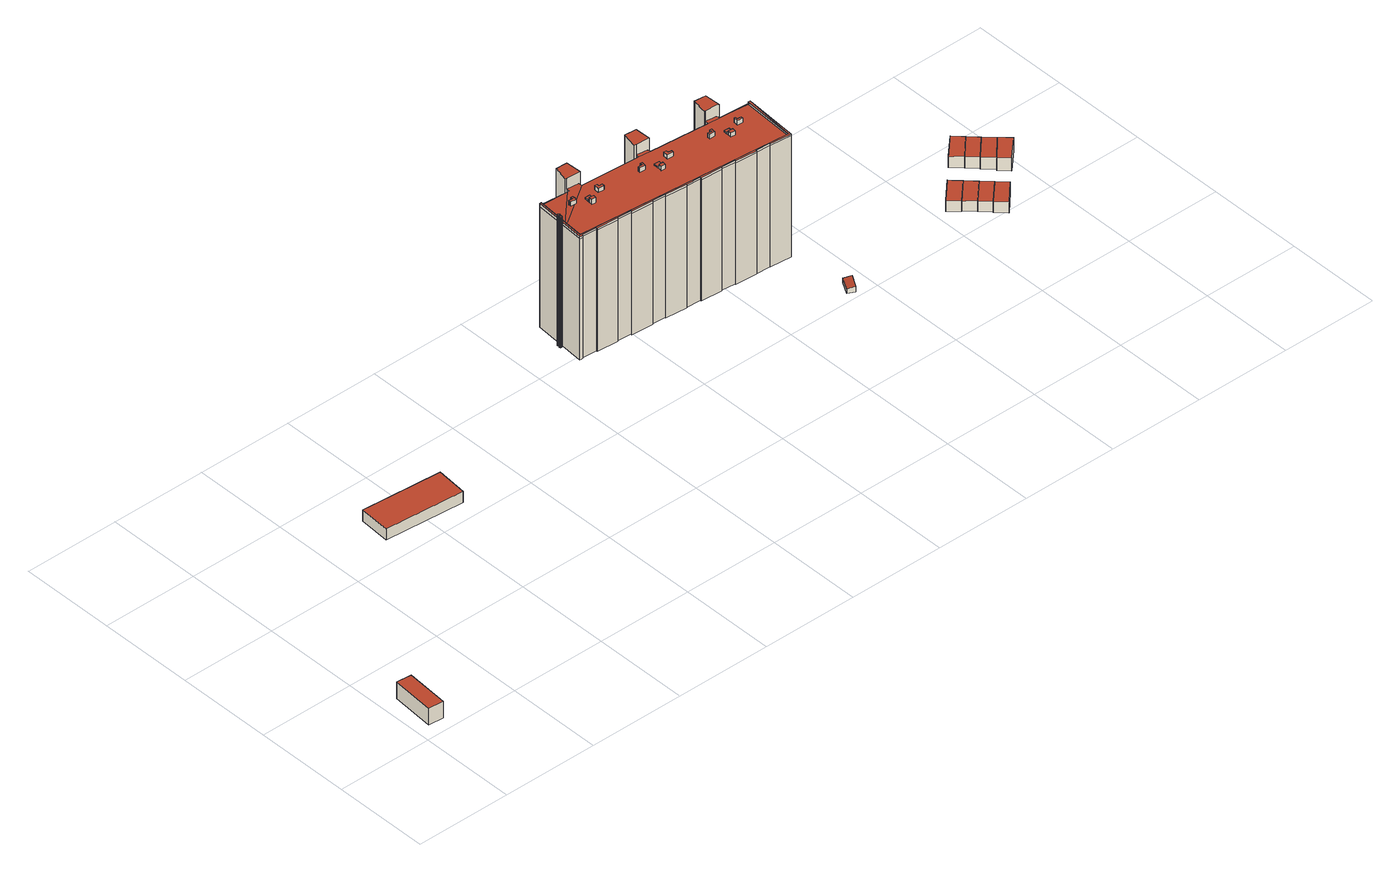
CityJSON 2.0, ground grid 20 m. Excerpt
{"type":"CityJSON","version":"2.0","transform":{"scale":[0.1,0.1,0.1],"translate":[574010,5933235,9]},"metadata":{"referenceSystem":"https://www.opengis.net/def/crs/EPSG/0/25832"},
"CityObjects":{
"building1":{"type":"Building","attributes":{"Grundfläche 2D":"27.797208","Grundhöhe NN":"11.944"},"geometry":[{"type":"Solid","lod":"3","boundaries":[[[[0,1,2,3]],[[4,5,3,2]],[[5,6,0,3]],[[6,7,1,0]],[[7,4,2,1]],[[7,6,5,4]]]],"semantics":{"surfaces":[{"type":"RoofSurface"},{"type":"WallSurface"},{"type":"GroundSurface"}],"values":[[0,1,1,1,1,2]]}}]},
"building2":{"type":"Building","attributes":{"Grundfläche 2D":"109.854828","Grundhöhe NN":"11.490"},"geometry":[{"type":"Solid","lod":"3","boundaries":[[[[8,9,10,11]],[[12,13,11,10]],[[13,14,8,11]],[[14,15,9,8]],[[15,12,10,9]],[[15,14,13,12]]]],"semantics":{"surfaces":[{"type":"RoofSurface"},{"type":"WallSurface"},{"type":"GroundSurface"}],"values":[[0,1,1,1,1,2]]}}]},
"building3":{"type":"Building","attributes":{"Grundfläche 2D":"0.185170","Grundhöhe NN":"10.862"},"geometry":[{"type":"Solid","lod":"3","boundaries":[[[[16,17,18,19,20,21,22,23,24,25,26,27,28,29,30,31,32]],[[19,18,33,34]],[[18,17,35,33]],[[20,19,34,36]],[[21,20,36,37]],[[22,21,37,38]],[[23,22,38,39]],[[24,23,39,40]],[[25,24,40,41]],[[26,25,41,42]],[[27,26,42,43]],[[28,27,43,44]],[[29,28,44,45]],[[30,29,45,46]],[[31,30,46,47]],[[32,31,47,48]],[[49,16,32,48]],[[17,16,49,35]],[[45,44,43,42,41,40,39,38,37,36,34,33,35,49,48,47,46]]]],"semantics":{"surfaces":[{"type":"RoofSurface"},{"type":"WallSurface"},{"type":"GroundSurface"}],"values":[[0,1,1,1,1,1,1,1,1,1,1,1,1,1,1,1,1,1,2]]}}]},
"building4":{"type":"Building","attributes":{"Grundfläche 2D":"0.189049","Grundhöhe NN":"10.862"},"geometry":[{"type":"Solid","lod":"3","boundaries":[[[[50,51,52,53,54,55,56,57,58,59,60,61,62,63,64,65,66,67]],[[52,51,68,69]],[[50,67,70,71]],[[51,50,71,68]],[[53,52,69,72]],[[54,53,72,73]],[[55,54,73,74]],[[56,55,74,75]],[[57,56,75,76]],[[58,57,76,77]],[[59,58,77,78]],[[60,59,78,79]],[[61,60,79,80]],[[62,61,80,81]],[[63,62,81,82]],[[64,63,82,83]],[[65,64,83,84]],[[66,65,84,85]],[[67,66,85,70]],[[83,82,81,80,79,78,77,76,75,74,73,72,69,68,71,70,85,84]]]],"semantics":{"surfaces":[{"type":"RoofSurface"},{"type":"WallSurface"},{"type":"GroundSurface"}],"values":[[0,1,1,1,1,1,1,1,1,1,1,1,1,1,1,1,1,1,1,2]]}}]},
"building5":{"type":"Building","attributes":{"Grundfläche 2D":"555.452673","Grundhöhe NN":"10.862"},"children":["building5-1","building5-2","building5-3","building5-4","building5-5","building5-6","building5-7","building5-8","building5-9","building5-10","building5-11","building5-12"],"geometry":[{"type":"Solid","lod":"3","boundaries":[[[[86,87,88]],[[89,88,87,90,91,92,93,94,95,96,97,98,99,100,101,102,103,104,105,106,107,108,109,110,111,112,113,114,115,116,117,118,119,120,121,122]],[[123,124,125,126]],[[127,128,129,130]],[[131,132,133,134]],[[135,136,137,138,139,140,141]],[[142,136,143,144]],[[145,146,147,126,125,128,127,132,131,148,139,138,149,150]],[[136,142,137]],[[151,152,153,154,155]],[[156,157,158,159,160,161]],[[162,163,164,165,166,167]],[[168,123,126,86,88]],[[87,86,126,147]],[[145,150,90,87,147,146]],[[138,137,142,91,90,150,149]],[[142,144,169,93,92,91]],[[169,170,94,93]],[[170,171,172,96,95,94]],[[172,173,174,98,97,96]],[[174,175,99,98]],[[175,176,100,99]],[[176,177,101,100]],[[102,101,177,178]],[[178,179,103,102]],[[104,103,179,180]],[[180,181,105,104]],[[181,182,106,105]],[[182,183,107,106]],[[183,184,108,107]],[[184,185,109,108]],[[185,186,110,109]],[[186,187,111,110]],[[187,188,112,111]],[[188,189,113,112]],[[189,190,114,113]],[[190,191,115,114]],[[191,192,116,115]],[[192,193,117,116]],[[193,194,118,117]],[[194,195,119,118]],[[195,196,120,119]],[[196,197,122,121,120]],[[122,197,168,88,89]],[[154,153,198,199]],[[154,199,200,134,155]],[[201,151,155,134,133,202]],[[152,151,201,203]],[[153,152,203,198]],[[124,123,204,205]],[[128,125,124,205,206]],[[129,128,206,207]],[[127,130,208,209]],[[132,127,209,210]],[[133,132,210,202]],[[131,134,200,211]],[[212,139,148,131,211,213]],[[140,139,212,214]],[[135,141,215,216]],[[143,136,135,216,217]],[[144,143,217,218]],[[169,144,218,219]],[[170,169,219,220]],[[221,172,171,170,220,222]],[[223,174,173,172,221,224]],[[178,177,225,226]],[[175,174,223,227]],[[176,175,227,228]],[[177,176,228,225]],[[179,178,226,229]],[[180,179,229,230]],[[181,180,230,231]],[[182,181,231,232]],[[183,182,232,233]],[[184,183,233,234]],[[185,184,234,235]],[[186,185,235,236]],[[187,186,236,237]],[[188,187,237,238]],[[189,188,238,239]],[[190,189,239,240]],[[191,190,240,241]],[[192,191,241,242]],[[193,192,242,243]],[[194,193,243,244]],[[195,194,244,245]],[[196,195,245,246]],[[197,196,246,247]],[[168,197,247,248]],[[123,168,248,204]],[[158,157,249,250]],[[159,158,250,251]],[[160,159,251,252]],[[160,252,208,130,161]],[[249,157,156,161,130,129,207]],[[166,165,253,254]],[[166,254,215,141,167]],[[255,163,162,167,141,140,214]],[[164,163,255,256]],[[165,164,256,253]],[[242,241,240,239,238,237,236,235,234,233,232,231,230,229,226,225,228,227,223,224,221,222,220,219,218,217,216,215,254,253,256,255,214,212,213,211,200,199,198,203,201,202,210,209,208,252,251,250,249,207,206,205,204,248,247,246,245,244,243]]]],"semantics":{"surfaces":[{"type":"RoofSurface"},{"type":"WallSurface"},{"type":"GroundSurface"}],"values":[[0,0,0,0,0,0,0,0,0,0,0,0,1,1,1,1,1,1,1,1,1,1,1,1,1,1,1,1,1,1,1,1,1,1,1,1,1,1,1,1,1,1,1,1,1,1,1,1,1,1,1,1,1,1,1,1,1,1,1,1,1,1,1,1,1,1,1,1,1,1,1,1,1,1,1,1,1,1,1,1,1,1,1,1,1,1,1,1,1,1,1,1,1,1,1,1,1,1,1,1,2]]}}]},
"building5-1":{"type":"BuildingInstallation","parents":["building5"],"geometry":[{"type":"MultiSurface","lod":"3","boundaries":[[[257,258,259,260]],[[260,259,261,262]],[[257,260,262,263]],[[258,257,263,264]],[[259,258,264,261]]],"semantics":{"surfaces":[{"type":"RoofSurface"},{"type":"WallSurface"}],"values":[0,1,1,1,1]}}]},
"building5-2":{"type":"BuildingInstallation","parents":["building5"],"geometry":[{"type":"MultiSurface","lod":"3","boundaries":[[[265,266,267,268,269,270]],[[271,272,266,265]],[[267,266,272,273]],[[268,267,273,274]],[[269,268,274,275]],[[275,276,270,269]],[[276,271,265,270]]],"semantics":{"surfaces":[{"type":"RoofSurface"},{"type":"WallSurface"}],"values":[0,1,1,1,1,1,1]}}]},
"building5-3":{"type":"BuildingInstallation","parents":["building5"],"geometry":[{"type":"MultiSurface","lod":"3","boundaries":[[[277,278,279,280,281,282,283]],[[284,285,279,278]],[[285,286,280,279]],[[286,287,281,280]],[[287,288,282,281]],[[288,289,283,282]],[[289,290,284,278,277,283]]],"semantics":{"surfaces":[{"type":"RoofSurface"},{"type":"WallSurface"}],"values":[0,1,1,1,1,1,1]}}]},
"building5-4":{"type":"BuildingInstallation","parents":["building5"],"geometry":[{"type":"MultiSurface","lod":"3","boundaries":[[[291,292,293,294,295,296,297]],[[298,299,293,292]],[[299,300,294,293]],[[300,301,295,294]],[[301,302,296,295]],[[302,303,297,296]],[[303,304,298,292,291,297]]],"semantics":{"surfaces":[{"type":"RoofSurface"},{"type":"WallSurface"}],"values":[0,1,1,1,1,1,1]}}]},
"building5-5":{"type":"BuildingInstallation","parents":["building5"],"geometry":[{"type":"MultiSurface","lod":"3","boundaries":[[[305,306,307,308,309,310]],[[311,307,306,312]],[[311,313,308,307]],[[313,314,309,308]],[[314,315,310,309]],[[305,310,315,316]],[[316,312,306,305]]],"semantics":{"surfaces":[{"type":"RoofSurface"},{"type":"WallSurface"}],"values":[0,1,1,1,1,1,1]}}]},
"building5-6":{"type":"BuildingInstallation","parents":["building5"],"geometry":[{"type":"MultiSurface","lod":"3","boundaries":[[[317,318,319,320]],[[320,319,321,322]],[[317,320,322,323]],[[318,317,323,324]],[[319,318,324,321]]],"semantics":{"surfaces":[{"type":"RoofSurface"},{"type":"WallSurface"}],"values":[0,1,1,1,1]}}]},
"building5-7":{"type":"BuildingInstallation","parents":["building5"],"geometry":[{"type":"MultiSurface","lod":"3","boundaries":[[[325,326,327,328]],[[328,327,329,330]],[[325,328,330,331]],[[326,325,331,332]],[[327,326,332,329]]],"semantics":{"surfaces":[{"type":"RoofSurface"},{"type":"WallSurface"}],"values":[0,1,1,1,1]}}]},
"building5-8":{"type":"BuildingInstallation","parents":["building5"],"geometry":[{"type":"MultiSurface","lod":"3","boundaries":[[[333,334,335,336,337,338,339,340]],[[341,342,336,335]],[[342,343,337,336]],[[338,337,343,344]],[[344,345,339,338]],[[346,333,340,339,345,347]],[[341,335,334,333,346,348]]],"semantics":{"surfaces":[{"type":"RoofSurface"},{"type":"WallSurface"}],"values":[0,1,1,1,1,1,1]}}]},
"building5-9":{"type":"BuildingInstallation","parents":["building5"],"geometry":[{"type":"MultiSurface","lod":"3","boundaries":[[[349,350,351,352,353,354]],[[355,356,350,349]],[[351,350,356,357]],[[357,358,352,351]],[[358,359,353,352]],[[359,360,354,353]],[[355,349,354,360]]],"semantics":{"surfaces":[{"type":"RoofSurface"},{"type":"WallSurface"}],"values":[0,1,1,1,1,1,1]}}]},
"building5-10":{"type":"BuildingInstallation","parents":["building5"],"geometry":[{"type":"MultiSurface","lod":"3","boundaries":[[[361,362,363,364]],[[364,363,365,366]],[[361,364,366,367]],[[362,361,367,368]],[[363,362,368,365]]],"semantics":{"surfaces":[{"type":"RoofSurface"},{"type":"WallSurface"}],"values":[0,1,1,1,1]}}]},
"building5-11":{"type":"BuildingInstallation","parents":["building5"],"geometry":[{"type":"MultiSurface","lod":"3","boundaries":[[[369,370,371,372]],[[372,371,373,374]],[[369,372,374,375]],[[370,369,375,376]],[[371,370,376,373]]],"semantics":{"surfaces":[{"type":"RoofSurface"},{"type":"WallSurface"}],"values":[0,1,1,1,1]}}]},
"building5-12":{"type":"BuildingInstallation","parents":["building5"],"geometry":[{"type":"MultiSurface","lod":"3","boundaries":[[[377,378,379,380]],[[380,379,381,382]],[[377,380,382,383]],[[378,377,383,384]],[[379,378,384,381]]],"semantics":{"surfaces":[{"type":"RoofSurface"},{"type":"WallSurface"}],"values":[0,1,1,1,1]}}]},
"building6":{"type":"Building","attributes":{"Grundfläche 2D":"4.748071","Grundhöhe NN":"10.422"},"geometry":[{"type":"Solid","lod":"3","boundaries":[[[[385,386,387,388]],[[389,390,388,387]],[[390,391,385,388]],[[391,392,386,385]],[[392,389,387,386]],[[392,391,390,389]]]],"semantics":{"surfaces":[{"type":"RoofSurface"},{"type":"WallSurface"},{"type":"GroundSurface"}],"values":[[0,1,1,1,1,2]]}}]},
"building7":{"type":"Building","attributes":{"Grundfläche 2D":"14.925076","Grundhöhe NN":"10.021"},"geometry":[{"type":"Solid","lod":"3","boundaries":[[[[393,394,395,396]],[[397,398,394,393]],[[398,399,395,394]],[[399,400,396,395]],[[400,397,393,396]],[[398,397,400,399]]]],"semantics":{"surfaces":[{"type":"RoofSurface"},{"type":"WallSurface"},{"type":"GroundSurface"}],"values":[[0,1,1,1,1,2]]}}]},
"building8":{"type":"Building","attributes":{"Grundfläche 2D":"14.917699","Grundhöhe NN":"10.058"},"geometry":[{"type":"Solid","lod":"3","boundaries":[[[[394,393,401,402]],[[403,404,401,393]],[[404,405,402,401]],[[405,406,394,402]],[[394,406,403,393]],[[405,404,403,406]]]],"semantics":{"surfaces":[{"type":"RoofSurface"},{"type":"WallSurface"},{"type":"GroundSurface"}],"values":[[0,1,1,1,1,2]]}}]},
"building9":{"type":"Building","attributes":{"Grundfläche 2D":"14.988282","Grundhöhe NN":"10.102"},"geometry":[{"type":"Solid","lod":"3","boundaries":[[[[407,408,402,401]],[[404,409,407,401]],[[409,410,408,407]],[[410,405,402,408]],[[402,405,404,401]],[[405,410,409,404]]]],"semantics":{"surfaces":[{"type":"RoofSurface"},{"type":"WallSurface"},{"type":"GroundSurface"}],"values":[[0,1,1,1,1,2]]}}]},
"building10":{"type":"Building","attributes":{"Grundfläche 2D":"14.814841","Grundhöhe NN":"9.970"},"geometry":[{"type":"Solid","lod":"3","boundaries":[[[[411,412,408,407]],[[413,414,411,407]],[[414,415,412,411]],[[415,416,408,412]],[[416,413,407,408]],[[416,415,414,413]]]],"semantics":{"surfaces":[{"type":"RoofSurface"},{"type":"WallSurface"},{"type":"GroundSurface"}],"values":[[0,1,1,1,1,2]]}}]},
"building11":{"type":"Building","attributes":{"Grundfläche 2D":"14.908058","Grundhöhe NN":"9.895"},"geometry":[{"type":"Solid","lod":"3","boundaries":[[[[417,418,419,420]],[[421,422,420,419]],[[422,423,417,420]],[[423,424,418,417]],[[424,421,419,418]],[[424,423,422,421]]]],"semantics":{"surfaces":[{"type":"RoofSurface"},{"type":"WallSurface"},{"type":"GroundSurface"}],"values":[[0,1,1,1,1,2]]}}]},
"building12":{"type":"Building","attributes":{"Grundfläche 2D":"14.897861","Grundhöhe NN":"9.888"},"geometry":[{"type":"Solid","lod":"3","boundaries":[[[[420,419,425,426]],[[427,428,426,425]],[[428,422,420,426]],[[422,421,419,420]],[[421,427,425,419]],[[421,422,428,427]]]],"semantics":{"surfaces":[{"type":"RoofSurface"},{"type":"WallSurface"},{"type":"GroundSurface"}],"values":[[0,1,1,1,1,2]]}}]},
"building13":{"type":"Building","attributes":{"Grundfläche 2D":"15.018759","Grundhöhe NN":"9.750"},"geometry":[{"type":"Solid","lod":"3","boundaries":[[[[426,425,429,430]],[[431,432,426,430]],[[432,433,425,426]],[[433,434,429,425]],[[434,431,430,429]],[[434,433,432,431]]]],"semantics":{"surfaces":[{"type":"RoofSurface"},{"type":"WallSurface"},{"type":"GroundSurface"}],"values":[[0,1,1,1,1,2]]}}]},
"building14":{"type":"Building","attributes":{"Grundfläche 2D":"14.749169","Grundhöhe NN":"9.453"},"geometry":[{"type":"Solid","lod":"3","boundaries":[[[[429,435,436,430]],[[437,438,435,429]],[[438,439,436,435]],[[439,440,430,436]],[[440,437,429,430]],[[439,438,437,440]]]],"semantics":{"surfaces":[{"type":"RoofSurface"},{"type":"WallSurface"},{"type":"GroundSurface"}],"values":[[0,1,1,1,1,2]]}}]}
},
"vertices":[
[40,5,66],[47,95,66],[17,98,66],[9,8,66],[17,98,29],[9,8,29],[40,5,29],[47,95,29],
[301,499,49],[296,434,49],[462,421,49],[468,486,49],[462,421,25],[468,486,25],[301,499,25],[296,434,25],
[875,625,306],[876,625,306],[876,626,306],[877,626,306],[877,627,306],[877,628,306],[877,629,306],[876,629,306],[876,630,306],[875,630,306],[874,630,306],[873,629,306],[872,628,306],[872,627,306],[873,626,306],[873,625,306],[874,625,306],[876,626,19],[877,626,19],[876,625,19],[877,627,19],[877,628,19],[877,629,19],[876,629,19],[876,630,19],[875,630,19],[874,630,19],[873,629,19],[872,628,19],[872,627,19],[873,626,19],[873,625,19],[874,625,19],[875,625,19],
[877,632,306],[877,633,306],[878,633,306],[878,634,306],[878,635,306],[877,635,306],[877,636,306],[876,636,306],[875,636,306],[874,636,306],[873,635,306],[873,634,306],[873,633,306],[873,632,306],[874,632,306],[875,632,306],[875,631,306],[876,632,306],[877,633,19],[878,633,19],[876,632,19],[877,632,19],[878,634,19],[878,635,19],[877,635,19],[877,636,19],[876,636,19],[875,636,19],[874,636,19],[873,635,19],[873,634,19],[873,633,19],[873,632,19],[874,632,19],[875,632,19],[875,631,19],
[1335,657,291],[1327,547,291],[1339,657,291],[1331,547,291],[879,583,291],[888,692,291],[887,692,291],[884,692,291],[875,579,291],[877,578,291],[881,578,291],[881,579,291],[881,580,291],[912,578,291],[912,576,291],[957,573,291],[957,574,291],[987,572,291],[987,570,291],[1032,567,291],[1032,568,291],[1061,566,291],[1061,565,291],[1106,561,291],[1106,562,291],[1136,560,291],[1136,558,291],[1181,555,291],[1181,556,291],[1211,554,291],[1211,552,291],[1256,549,291],[1256,550,291],[1286,548,291],[1286,547,291],[1327,543,291],[1331,543,291],[1336,657,285],[1336,659,285],[1278,663,285],[1335,657,285],[1249,665,285],[1274,663,285],[1274,670,285],[1249,672,285],[1099,678,285],[1125,675,285],[1126,682,285],[1100,684,285],[950,689,285],[946,689,285],[883,625,286],[882,622,286],[976,686,285],[976,693,285],[950,695,285],[888,692,285],[887,694,285],[887,692,285],[881,583,287],[1256,553,287],[1327,547,286],[1096,678,285],[880,594,286],[879,583,287],[1128,681,309],[1126,713,310],[1102,715,310],[1096,684,309],[1100,684,309],[1274,670,309],[1278,669,309],[1276,701,310],[1252,703,310],[1246,672,309],[1249,672,309],[976,693,309],[979,693,309],[977,725,310],[953,726,310],[947,696,309],[950,695,309],[1339,657,285],[884,692,285],[875,579,287],[877,578,287],[881,578,287],[881,579,287],[881,580,287],[912,578,287],[912,576,287],[957,573,287],[957,574,287],[987,572,287],[987,570,287],[1032,567,287],[1032,568,287],[1061,566,287],[1061,565,287],[1106,561,287],[1106,562,287],[1136,560,287],[1136,558,287],[1181,555,287],[1181,556,287],[1211,554,287],[1211,552,287],[1256,549,287],[1256,550,287],[1286,548,287],[1286,547,287],[1331,543,287],[1102,715,19],[1096,684,19],[1100,684,19],[1128,681,19],[1126,682,19],[1126,713,19],[1336,657,19],[1336,659,19],[1274,663,19],[1274,670,19],[1249,672,19],[1249,665,19],[1125,675,19],[1099,678,19],[976,686,19],[1096,678,19],[976,693,19],[950,695,19],[950,689,19],[887,694,19],[887,692,19],[884,692,19],[875,579,19],[881,578,19],[877,578,19],[881,580,19],[881,579,19],[957,573,19],[957,574,19],[912,578,19],[912,576,19],[987,572,19],[987,570,19],[1032,567,19],[1032,568,19],[1061,566,19],[1061,565,19],[1106,561,19],[1106,562,19],[1136,560,19],[1136,558,19],[1181,555,19],[1181,556,19],[1211,554,19],[1211,552,19],[1256,549,19],[1256,550,19],[1286,548,19],[1286,547,19],[1331,543,19],[1339,657,19],[1278,669,19],[1276,701,19],[1252,703,19],[1246,672,19],[953,726,19],[947,696,19],[979,693,19],[977,725,19],
[1112,623,295],[1113,630,295],[1104,630,295],[1103,623,295],[1104,630,285],[1103,623,285],[1112,623,285],[1113,630,285],
[1145,639,295],[1145,643,295],[1138,644,295],[1138,649,295],[1133,650,295],[1132,640,295],[1145,639,285],[1145,643,285],[1138,644,285],[1138,649,285],[1133,650,285],[1132,640,285],
[936,660,295],[936,665,295],[932,665,295],[932,660,295],[924,661,295],[924,656,295],[935,655,295],[936,665,285],[932,665,285],[932,660,285],[924,661,285],[924,656,285],[935,655,285],[936,660,285],
[1287,628,295],[1295,627,295],[1295,631,295],[1287,632,295],[1287,637,295],[1284,637,295],[1283,628,295],[1295,627,285],[1295,631,285],[1287,632,285],[1287,637,285],[1284,637,285],[1283,628,285],[1287,628,285],
[1073,649,295],[1073,645,295],[1085,644,295],[1086,653,295],[1082,654,295],[1082,649,295],[1085,644,285],[1073,645,285],[1086,653,285],[1082,654,285],[1082,649,285],[1073,649,285],
[965,645,289],[965,653,289],[955,654,289],[954,645,289],[955,654,285],[954,645,285],[965,645,285],[965,653,285],
[962,634,297],[963,641,297],[954,642,297],[953,635,297],[954,642,285],[953,635,286],[962,634,285],[963,641,285],
[1235,632,295],[1235,636,295],[1236,641,295],[1231,641,295],[1231,636,295],[1223,637,295],[1223,632,295],[1231,632,295],[1236,641,285],[1231,641,285],[1231,636,285],[1223,637,285],[1223,632,285],[1235,632,285],[1231,632,285],[1235,636,285],
[996,651,295],[996,656,295],[988,656,295],[989,661,295],[984,662,295],[983,652,295],[996,651,285],[996,656,285],[988,656,285],[989,661,285],[984,662,285],[983,652,285],
[1262,610,295],[1263,617,295],[1253,618,295],[1253,611,295],[1253,618,285],[1253,611,286],[1262,610,286],[1263,617,285],
[1114,633,289],[1115,641,289],[1104,642,289],[1104,633,289],[1104,642,285],[1104,633,285],[1114,633,285],[1115,641,285],
[1253,622,289],[1263,621,289],[1264,628,289],[1254,629,289],[1264,628,285],[1254,629,285],[1253,622,285],[1263,621,285],
[1339,411,24],[1353,403,27],[1368,429,27],[1354,437,24],[1368,429,14],[1354,437,14],[1339,411,14],[1353,403,14],
[1638,447,34],[1676,486,34],[1657,505,34],[1618,466,34],[1638,447,10],[1676,486,10],[1657,505,10],[1618,466,10],
[1657,428,34],[1696,467,34],[1638,447,11],[1657,428,11],[1696,467,11],[1676,486,11],
[1676,409,34],[1715,448,34],[1676,409,11],[1715,448,11],
[1696,390,34],[1734,429,34],[1676,409,10],[1696,390,10],[1734,429,10],[1715,448,10],
[1741,591,34],[1702,552,34],[1722,533,34],[1760,572,34],[1722,533,9],[1760,572,9],[1741,591,9],[1702,552,9],
[1741,514,34],[1779,553,34],[1741,514,9],[1779,553,9],
[1761,494,34],[1799,534,34],[1799,534,8],[1779,553,8],[1741,514,8],[1761,494,8],
[1780,476,34],[1819,515,34],[1761,494,5],[1780,476,5],[1819,515,5],[1799,534,5]
]}
